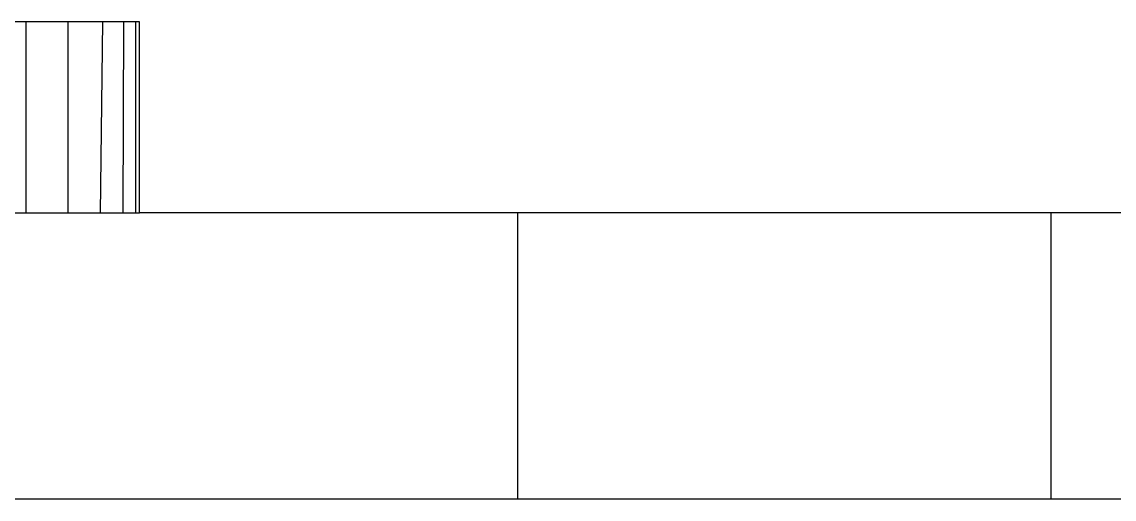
# Model space of a CAD drawing. Header units: millimetres. Extents: x 243 to 2849, y 203 to 3454.
# Drawn here: x 1019.19 to 1030.62, y 1575.16 to 1580.16 of the extents above; entities that cross this region are included whole.
import ezdxf

# ---------------------------------------------------------------- set-up
doc = ezdxf.new("R2010")
doc.units = ezdxf.units.MM

msp = doc.modelspace()

# ---------------------------------------------------------------- linework, layer by layer
for p, q in [((1019.237, 1580.156), (1018.702, 1580.156)), ((1019.237, 1580.156), (1019.237, 1578.156)), ((1019.676, 1580.156), (1019.237, 1580.156)), ((1019.676, 1580.156), (1019.676, 1578.156)), ((1020.039, 1580.156), (1019.676, 1580.156)), ((1020.039, 1580.156), (1020.014, 1578.156)), ((1020.258, 1580.156), (1020.039, 1580.156)), ((1020.258, 1580.156), (1020.25, 1578.156)), ((1020.384, 1580.156), (1020.258, 1580.156)), ((1020.425, 1580.156), (1020.384, 1580.156)), ((1020.384, 1580.156), (1020.385, 1578.156)), ((1020.425, 1578.156), (1020.425, 1580.156)), ((1018.925, 1578.156), (1019.237, 1578.156)), ((1019.237, 1578.156), (1019.676, 1578.156)), ((1019.676, 1578.156), (1020.014, 1578.156)), ((1020.014, 1578.156), (1020.25, 1578.156)), ((1020.25, 1578.156), (1020.385, 1578.156)), ((1020.385, 1578.156), (1020.425, 1578.156)), ((1024.384, 1578.156), (1020.425, 1578.156)), ((1029.967, 1578.156), (1024.384, 1578.156)), ((1024.384, 1575.156), (1024.384, 1578.156)), ((1035.341, 1578.156), (1029.967, 1578.156)), ((1029.967, 1575.156), (1029.967, 1578.156)), ((1024.384, 1575.156), (1018.925, 1575.156)), ((1029.967, 1575.156), (1024.384, 1575.156)), ((1035.341, 1575.156), (1029.967, 1575.156))]:
    msp.add_line(p, q)

doc.saveas('drawing.dxf')
